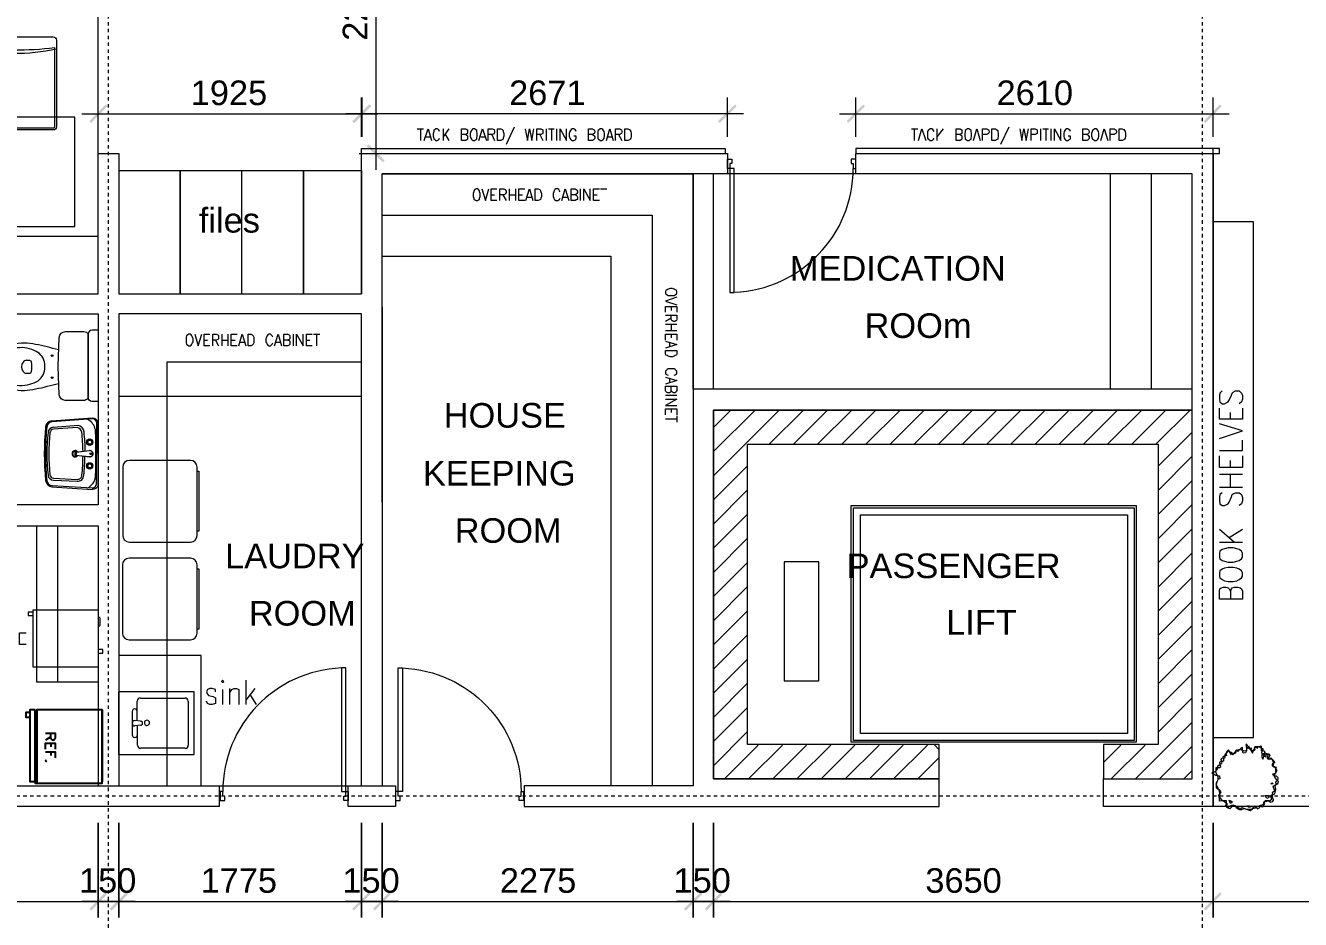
# Model space of a CAD drawing. Header units: feet. Extents: x 24 to 2788, y 15 to 613.
# Drawn here: x 268 to 361.3, y 223.9 to 289.3 of the extents above; entities that cross this region are included whole.
import ezdxf

# ---------------------------------------------------------------- set-up
doc = ezdxf.new("R2010")
doc.units = ezdxf.units.FT
doc.header["$MEASUREMENT"] = 0
doc.linetypes.add('DASHED', pattern=[0.5, 0.25, -0.25])
doc.layers.get('0').update_dxf_attribs({"color": 255, "lineweight": 0})
for name, color, linetype, lineweight in [('Dimmension', 250, 'Continuous', 0), ('Furnatures', 30, 'Continuous', 15), ('Kitchen', 2, 'Continuous', 13), ('Pluming', 4, 'Continuous', 13), ('Text', 251, 'Continuous', 9)]:
    doc.layers.add(name, color=color, linetype=linetype, lineweight=lineweight)
doc.layers.add('Doors', color=7, linetype='Continuous')
doc.layers.add('Grid', color=1, linetype='Continuous')
doc.styles.add('PDF Arial', font='arial.ttf')

# ---------------------------------------------------------------- blocks, each defined once
blk = doc.blocks.new('Sink2')
at = {"layer": 'Pluming', "lineweight": 0}
for p in [(-0.1155, 0.0126), (-0.1073, 0.0114)]:
    blk.add_line(p, (-0.0108, 0.0232), dxfattribs=at)
for points in [[(-0.2854, 0.2407, 0.365096), (-0.3305, 0.1971, 0.052155), (-0.3305, -0.1971, 0.365096), (-0.2842, -0.2408), (0.0121, -0.2619)], [(-0.2862, 0.2406), (0.0101, 0.2618, -0.341566), (0.0496, 0.2338), (0.0514, -0.2338, -0.341566), (0.0122, -0.262)], [(-0.0404, 0.0194, 0.02594), (-0.0497, 0.1598, 0.360395), (-0.0937, 0.2059), (-0.2741, 0.1932)], [(-0.0573, 0.0176, 0.026299), (-0.0665, 0.1582, 0.347226), (-0.0995, 0.1916), (-0.2731, 0.1789)], [(-0.0212, -0.2486, 0.199624), (0.029, -0.1881, 0.069548), (0.0347, -0.1646, 0.016602), (0.0346, 0.1648, 0.069547), (0.0297, 0.1883, 0.20798), (-0.0255, 0.252)], [(-0.2731, 0.1789, 0.368413), (-0.299, 0.1543, 0.051242), (-0.299, -0.1543, 0.368413), (-0.2731, -0.1789), (-0.0996, -0.1873, 0.421928), (-0.0657, -0.1565, 0.026108), (-0.0574, -0.0171)], [(-0.2738, -0.1932), (-0.1003, -0.2017, 0.417475), (-0.0514, -0.1576, 0.026012), (-0.043, -0.0172, 0.026012)]]:
    blk.add_lwpolyline(points, format="xyb", dxfattribs=at)
for points in [[(-0.284, 0.2333, 0.365095), (-0.3215, 0.1975, 0.054991), (-0.3215, -0.1975, 0.365095), (-0.2836, -0.2334), (0.0085, -0.2503, 0.40661), (0.0423, -0.2193), (0.0445, 0.2239, 0.40661), (0.0104, 0.2546)], [(-0.0111, -0.0231, 1.120265), (-0.0111, 0.0231, -1.115416)]]:
    blk.add_lwpolyline(points, format="xyb", close=True, dxfattribs=at)
blk.add_lwpolyline([(-0.1155, -0.0126), (-0.1073, -0.0114), (-0.0111, -0.0231)], close=True, dxfattribs=at)
for centre, radius in [((-0.0085, 0.0847), 0.0233), ((-0.0085, 0.0847), 0.0191), ((-0.0085, 0.0847), 0.0148), ((0, 0), 0.00635), ((-0.0085, -0.0889), 0.0233), ((-0.0085, -0.0889), 0.0191), ((-0.0085, -0.0889), 0.0148)]:
    blk.add_circle(centre, radius, dxfattribs=at)
for centre, radius, start, end in [((-0.2717, 0.1514), 0.0419, 93.09263, 173.99046), ((1.2023, 0), 1.5236, 174.13325, 185.86675), ((-0.0085, 0.1101), 0.0106, 225.85705, 314.14295), ((-0.1143, 0), 0.0233, 40.80887, 319.19113), ((-0.1143, 0), 0.0191, 51.39964, 308.584), ((-0.0339, 0), 0.0826, 171.19982, 188.80018), ((-0.0127, 0), 0.0953, 173.10068, 186.89932), ((-0.0296, 0.0847), 0.0106, 315.86219, 44.14308), ((-0.0085, 0.0593), 0.0106, 45.85705, 134.14295), ((0.0169, 0.0847), 0.0106, 135.85705, 224.14295), ((-0.0296, -0.0889), 0.0106, 315.86219, 44.14308), ((-0.0085, -0.0635), 0.0106, 225.85705, 314.14295), ((0.0169, -0.0889), 0.0106, 135.85705, 224.14295), ((-0.2717, -0.1514), 0.0419, 186.00954, 266.90737), ((-0.0085, -0.1101), 0.0106, 45.85705, 134.14295)]:
    blk.add_arc(centre, radius, start, end, dxfattribs=at)
blk = doc.blocks.new('Door')
at = {"layer": 'Doors', "lineweight": 5}
for points in [[(-0.059, 0.08), (-0.021, 0.08), (-0.021, 1.152), (-0.059, 1.152)], [(-1.109, 0), (-1.071, 0), (-1.071, 0.038), (-1.088, 0.038), (-1.088, 0.08), (-1.109, 0.08)], [(0, 0), (-0.038, 0), (-0.038, 0.038), (-0.021, 0.038), (-0.021, 0.08), (0, 0.08)]]:
    blk.add_lwpolyline(points, close=True, dxfattribs=at)
blk.add_arc((-0.015, 0.079), 1.073, 92.3612, 179.9488, dxfattribs=at)
blk = doc.blocks.new('Chair4')
at = {"layer": 'Furnatures', "lineweight": 0}
for points in [[(0.6585, -0.3112), (0.0235, -0.3112, -0.408105), (0, -0.2879), (0, 0.2879, -0.414185), (0.0233, 0.3112), (0.6583, 0.3112, -0.414203), (0.6816, 0.2879), (0.6816, -0.2879, -0.414185), (0.6583, -0.3112)], [(0.6585, -0.2985), (0.0766, -0.2983, 0.059211), (0.0789, 0.2985), (0.6583, 0.2985, -0.414258), (0.6689, 0.2879), (0.6689, -0.2879, -0.414258), (0.6583, -0.2985)]]:
    blk.add_lwpolyline(points, format="xyb", dxfattribs=at)
blk.add_arc((-1.3258, 0.0037), 1.4466, 347.42989, 12.27222, dxfattribs=at)
blk = doc.blocks.new('Laundry Sink')
at = {"layer": 'Pluming', "lineweight": 0}
blk.add_line((0, 0), (0, 0.4572), dxfattribs=at)
blk.add_lwpolyline([(0.5504, 0), (0.5504, 0.4572), (0, 0.4572), (0, 0)], close=True, dxfattribs=at)
for points in [[(0.1345, 0.2451), (0.1345, 0.3129), (0.1345, 0.3891)], [(0.1578, 0.4124), (0.4838, 0.4124)], [(0.5071, 0.3895), (0.5071, 0.0677)], [(0.0974, 0.3133), (0.0974, 0.1439)], [(0.1588, 0.2426), (0.1164, 0.2469)], [(0.1588, 0.213), (0.1164, 0.2088)], [(0.1355, 0.0677), (0.1355, 0.1439), (0.1355, 0.2074)], [(0.4847, 0.0445), (0.1588, 0.0445)]]:
    blk.add_lwpolyline(points, dxfattribs=at)
blk.add_lwpolyline([(0.2244, 0.2307, 0.414185), (0.2053, 0.2498, 2.414537)], format="xyb", close=True, dxfattribs=at)
for centre, radius, start, end in [((0.1578, 0.3891), 0.0233, 90.01091, 179.99451), ((0.4838, 0.3891), 0.0233, 0.99422, 90.00005), ((0.1159, 0.3138), 0.0186, 358.50406, 181.49594), ((0.1164, 0.2278), 0.0191, 90.00002, 269.99998), ((0.1588, 0.2278), 0.0148, 269.99993, 90.00007), ((0.1164, 0.1439), 0.0191, 180.00002, 359.99998), ((0.1588, 0.0677), 0.0233, 180.00551, 269.99449), ((0.4838, 0.0677), 0.0233, 270.99968, 0.00551)]:
    blk.add_arc(centre, radius, start, end, dxfattribs=at)
blk = doc.blocks.new('Refregator')
at = {"layer": 'Kitchen', "lineweight": -3}
for points in [[(0.631, -0.588), (0.644, -0.588), (0.644, 0), (0, 0), (0.631, 0), (0, 0), (0, -0.572), (0.631, -0.572), (0.644, -0.572)], [(0.207, -0.495), (0.207, -0.411), (0.246, -0.411), (0.258, -0.415), (0.262, -0.419), (0.267, -0.423), (0.267, -0.432), (0.262, -0.44), (0.258, -0.445), (0.246, -0.449), (0.207, -0.449)], [(0.347, -0.495), (0.292, -0.495), (0.292, -0.411), (0.347, -0.411)], [(0.368, -0.495), (0.368, -0.411), (0.423, -0.411)], [(0.237, -0.449), (0.267, -0.495)], [(0.292, -0.449), (0.326, -0.449)], [(0.368, -0.449), (0.402, -0.449)], [(0.017, -0.572), (0.017, -0.588)], [(0.025, -0.635), (0.025, -0.669), (0.064, -0.669), (0.064, -0.635)], [(0.61, -0.572), (0.61, -0.588)]]:
    blk.add_lwpolyline(points, dxfattribs=at)
for points in [[(0.449, -0.487), (0.445, -0.491), (0.449, -0.495), (0.453, -0.491)], [(0, -0.588), (0, -0.635), (0.631, -0.635), (0.631, -0.588)]]:
    blk.add_lwpolyline(points, close=True, dxfattribs=at)
blk = doc.blocks.new('Toilet 1')
at = {"layer": 'Pluming', "lineweight": 0}
for points in [[(0, 2.562), (0, -2.625), (-0.458, -2.625, -0.399659), (-0.72, -2.35, -0.191995), (-0.737, -2.394, -0.237145), (-1.08, -2.562), (-2.413, -2.562, -0.388688), (-2.837, -2.138), (-2.921, -0.064), (-2.837, 2.053, -0.401104), (-2.392, 2.477), (-1.038, 2.477, -0.3575), (-0.737, 2.287, -0.191995), (-0.72, 2.243, 0.191995)], [(0, 2.583), (-0.445, 2.582, 0.414213), (-0.72, 2.307)], [(-2.889, 1.138, 0.017331), (-4.573, 1.545, 0.011626), (-5.378, 1.643, 0.180908), (-7.111, 1.073, 0.440691), (-7.111, -1.27, 0.181696), (-5.391, -1.834, 0.034528), (-4.573, -1.715, 0.015093), (-2.87, -1.308)], [(-5.175, 1.264, 0.165153), (-6.67, 1.058, 0.571941), (-6.67, -1.186, 0.179597), (-5.17, -1.416, 0.068995), (-4.518, -1.185, 0.250971), (-3.897, -0.278, 0.054511), (-3.897, 0.113, 0.25088), (-4.523, 1.033, 0.068995), (-5.175, 1.264)], [(-5.228, 0.379, 0.236067), (-5.483, 0.252, 0.353499), (-5.482, -0.445, 0.236042), (-5.228, -0.572)], [(-5.228, 0.379), (-5.017, 0.379, -0.380629), (-4.869, 0.248)], [(-5.017, -0.572, 0.380629), (-4.87, -0.441, 0.058069), (-4.87, 0.25)]]:
    blk.add_lwpolyline(points, format="xyb", dxfattribs=at)
for points in [[(-0.72, 2.307), (-0.72, -2.265)], [(-0.72, -2.35), (-0.72, 2.265)], [(0, 2.328), (0, -2.328)], [(-5.228, -0.572), (-5.017, -0.572)]]:
    blk.add_lwpolyline(points, dxfattribs=at)
for centre in [(-3.366, 0.719), (-3.366, -0.889)]:
    blk.add_circle(centre, 0.0635, dxfattribs=at)

msp = doc.modelspace()

# ---------------------------------------------------------------- hatches: boundary and pattern name
at = {"lineweight": 0}
h = msp.add_hatch(dxfattribs=at)
h.set_pattern_fill('ANSI31', color=255, scale=10)
h.set_pattern_definition([(45, (-18.0916, 24.2021), (-0.8838835, 0.8838835), [])])
h.paths.add_polyline_path([(353.336, 234.118), (346.859, 234.118), (346.859, 236.616), (350.838, 236.616), (350.838, 258.631), (320.822, 258.631), (320.822, 236.616), (334.835, 236.616), (334.835, 234.118), (318.324, 234.118), (318.324, 261.128), (353.294, 261.128), (353.336, 261.044)])

# ---------------------------------------------------------------- linework, layer by layer
at = {"color": 255, "lineweight": 0, "transparency": 33554559}
for p, q in [((359.263, 235.43), (359.306, 235.303)), ((356.935, 231.874), (356.808, 231.874))]:
    msp.add_line(p, q, dxfattribs=at)
for points in [[(273.321, 273.829), (233.356, 273.829), (233.356, 269.638), (233.356, 232.128), (233.356, 269.638), (273.321, 269.638), (273.321, 363.158), (233.356, 363.158), (233.356, 393.64), (233.356, 358.967), (273.321, 358.967)], [(354.86, 337.63), (354.86, 393.64), (434.833, 393.64), (434.833, 232.128), (346.859, 232.128), (346.859, 234.16)], [(273.321, 279.883), (274.845, 279.883), (274.845, 269.638), (292.584, 269.638), (292.584, 279.883), (292.584, 280.264), (319.171, 280.264), (319.171, 279.883)], [(292.415, 279.883), (319.34, 279.883), (319.34, 278.402)], [(328.739, 278.402), (328.739, 279.883)], [(354.86, 279.883), (354.86, 232.128), (354.86, 280.264)], [(274.845, 278.656), (292.584, 278.656), (292.584, 269.638)], [(283.821, 278.656), (283.821, 269.638)], [(294.108, 254.397), (294.108, 278.402), (316.843, 278.402), (316.843, 233.652), (304.481, 233.652), (304.481, 232.128), (334.835, 232.128), (334.835, 234.16), (318.324, 234.16), (318.324, 261.128), (353.336, 261.128)], [(353.336, 234.16), (353.336, 278.402), (294.108, 278.402)], [(353.336, 262.653), (316.843, 262.653), (316.843, 278.402)], [(318.324, 262.653), (318.324, 278.402)], [(347.325, 278.402), (347.325, 262.653)], [(294.108, 272.39), (310.831, 272.39), (310.831, 233.652)], [(294.108, 268.664), (294.108, 233.652), (295.082, 233.652), (295.082, 232.128), (291.61, 232.128), (291.61, 233.652), (292.584, 233.652), (292.584, 268.156), (274.845, 268.156), (274.845, 233.652), (280.857, 233.652), (280.857, 243.178), (274.845, 243.178)], [(258.588, 268.156), (273.321, 268.156), (273.321, 254.185), (264.177, 254.185)], [(274.845, 262.145), (292.584, 262.145)], [(353.294, 261.128), (353.336, 261.086)], [(263.584, 252.661), (273.321, 252.661), (273.321, 233.652)], [(334.454, 236.658), (334.835, 236.277)], [(355.58, 232.552), (355.665, 232.509), (355.876, 232.34), (355.834, 232.086), (355.919, 232.044), (356.173, 232.213), (356.3, 232.255), (356.469, 232.213), (356.554, 232.044), (356.765, 231.917), (356.892, 231.959), (356.977, 232.044), (357.231, 231.959), (357.57, 231.832), (357.739, 231.959), (357.909, 232.171), (358.12, 231.959), (358.29, 232.044), (358.29, 232.171), (358.417, 232.255), (358.586, 232.298), (358.586, 232.467), (358.882, 232.552), (359.094, 232.594), (359.179, 232.721), (359.094, 232.848), (359.136, 232.975), (359.39, 233.06), (359.433, 233.271), (359.306, 233.441), (359.263, 233.61), (359.475, 233.737), (359.602, 233.822), (359.644, 233.949), (359.475, 234.118), (359.348, 234.33), (359.348, 234.457), (359.56, 234.753), (359.433, 234.965), (359.306, 235.007), (359.263, 235.049), (359.306, 235.303), (359.263, 235.43), (359.179, 235.558), (359.136, 235.6), (358.882, 235.6), (358.84, 235.642), (358.882, 235.896), (358.925, 235.939), (358.713, 235.939), (358.713, 235.727), (358.628, 235.812), (358.417, 236.023), (358.459, 236.193), (358.544, 236.32), (358.205, 236.489), (357.909, 236.489), (357.866, 236.404), (357.909, 236.277), (357.866, 236.235), (357.739, 236.193), (357.655, 236.193), (357.697, 236.362), (357.443, 236.362), (357.401, 236.574), (357.274, 236.701), (357.316, 236.193), (357.231, 236.066), (357.062, 236.023), (357.019, 236.193), (357.019, 236.447), (356.892, 236.362), (356.681, 236.15), (356.511, 236.193), (356.511, 236.023), (356.384, 235.981), (356.257, 236.023), (356.215, 235.896), (356.003, 236.277), (355.876, 236.15), (355.792, 235.981), (355.919, 236.108), (355.961, 236.193), (356.173, 236.108), (356.342, 235.896), (356.384, 236.023), (356.596, 236.277), (356.681, 236.277), (356.85, 236.32), (357.104, 236.193), (357.274, 236.235), (357.443, 236.574), (357.528, 236.362), (357.655, 236.193), (357.739, 236.023), (357.824, 236.235), (357.993, 236.489), (358.12, 236.404), (358.163, 236.489), (358.374, 236.574), (358.374, 236.235), (358.586, 236.193), (358.671, 236.066), (358.417, 235.896), (358.417, 235.727), (358.501, 235.6), (358.671, 236.023), (358.967, 235.981), (359.009, 235.854), (358.882, 235.642), (358.967, 235.558), (359.094, 235.685), (359.179, 235.6), (359.306, 235.473), (359.348, 235.346), (359.179, 235.219), (359.179, 235.092), (359.475, 235.007), (359.433, 234.838), (359.433, 234.541), (359.221, 234.499), (359.263, 234.457), (359.39, 234.372), (359.475, 234.372), (359.602, 234.245), (359.602, 234.16), (359.517, 233.991), (359.433, 233.906), (359.475, 233.779), (359.39, 233.652), (359.433, 233.398), (359.433, 233.314), (359.263, 233.187), (359.179, 233.144), (359.221, 233.017), (359.179, 232.848), (359.263, 232.636), (359.263, 232.594), (359.179, 232.467), (359.052, 232.425), (358.925, 232.552), (358.671, 232.552), (358.586, 232.425), (358.628, 232.34), (358.459, 232.086), (358.332, 232.213), (358.247, 232.171), (358.036, 232.086), (357.951, 232.001), (357.57, 231.917), (357.316, 231.917), (357.104, 231.959), (356.977, 231.917), (356.935, 231.874), (356.808, 231.874), (356.765, 232.001), (356.342, 232.213), (356.088, 231.959), (356.003, 232.001), (355.876, 232.171), (355.792, 232.213), (355.834, 232.382), (355.834, 232.552), (355.453, 232.552), (355.326, 232.509), (355.326, 232.721), (355.284, 232.933), (355.326, 233.017), (355.453, 233.144), (355.368, 233.314), (355.326, 233.356), (355.199, 233.398), (355.114, 233.525), (355.114, 233.737), (355.157, 233.991)], [(318.324, 234.203), (318.409, 234.16)], [(355.241, 234.118), (355.157, 233.991), (355.114, 233.864), (355.072, 233.779), (355.284, 233.356), (355.326, 233.102), (355.326, 232.806), (355.538, 232.552)], [(356.046, 232.594), (356.173, 232.552), (356.257, 232.467), (356.215, 232.382), (356.173, 232.382), (356.13, 232.34), (356.046, 232.594)]]:
    msp.add_lwpolyline(points, dxfattribs=at)
for points in [[(328.739, 279.883), (355.326, 279.883), (355.326, 280.264), (328.739, 280.264)], [(279.333, 269.638), (279.333, 278.656)], [(288.35, 269.638), (288.35, 278.656)], [(357.824, 274.888), (354.86, 274.888), (354.86, 237.166), (357.824, 237.166)], [(328.4, 254.143), (349.23, 254.143), (349.23, 236.828), (328.4, 236.828)], [(328.57, 253.974), (349.103, 253.974), (349.103, 236.955), (328.57, 236.955)], [(329.078, 253.466), (348.595, 253.466), (348.595, 237.463), (329.078, 237.463)], [(323.489, 241.315), (326.03, 241.315), (326.03, 250.036), (323.489, 250.036)], [(355.453, 235.558), (355.495, 235.685), (355.622, 235.642), (355.749, 235.727), (355.749, 235.896), (355.792, 235.981), (355.834, 235.854), (355.665, 235.812), (355.58, 235.727), (355.622, 235.6), (355.622, 235.473), (355.58, 235.43), (355.411, 235.43), (355.326, 235.346), (355.411, 235.007), (355.326, 234.965), (355.072, 234.965), (355.072, 234.711), (354.903, 234.626), (354.776, 234.584), (355.072, 234.414), (355.326, 234.372), (355.368, 234.16), (355.241, 234.118), (355.241, 234.33), (355.157, 234.414), (355.03, 234.711), (355.157, 234.838), (355.199, 234.965), (355.199, 235.092), (355.241, 235.134), (355.495, 235.303), (355.538, 235.388)], [(359.094, 233.779), (359.179, 233.864), (359.263, 233.779)], [(357.443, 232.213), (357.612, 232.128), (357.612, 232.086), (357.443, 232.086), (357.401, 232.128)], [(358.967, 232.933), (358.925, 232.763), (358.798, 232.721), (358.671, 232.933)]]:
    msp.add_lwpolyline(points, close=True, dxfattribs=at)
at = {"color": 255, "lineweight": 0, "ltscale": 0.012701, "transparency": 33554559}
for points in [[(350.33, 278.402), (350.33, 262.653)], [(294.108, 275.396), (313.837, 275.396), (313.837, 233.652)], [(292.584, 264.642), (278.359, 264.642), (278.359, 233.652)]]:
    msp.add_lwpolyline(points, dxfattribs=at)
at = {"color": 255, "lineweight": 0}
msp.add_lwpolyline([(346.859, 236.658), (346.859, 234.16), (353.336, 234.16), (353.336, 261.128), (318.324, 261.128), (318.324, 234.16), (334.835, 234.16), (334.835, 236.658), (320.822, 236.658), (320.822, 258.631), (350.838, 258.631), (350.838, 236.658)], close=True, dxfattribs=at)
at = {"color": 255, "lineweight": 0, "ltscale": 2.806877, "transparency": 33554559}
msp.add_lwpolyline([(282.169, 233.652), (282.169, 232.128), (245.252, 232.128), (245.252, 233.652), (295.082, 233.652)], dxfattribs=at)
at = {"layer": 'Dimmension', "color": 250, "lineweight": 0}
for points in [[(293.642, 303.083), (293.642, 278.698)], [(292.584, 281.111), (292.584, 283.99)], [(292.626, 281.111), (292.626, 283.99)], [(272.136, 282.804), (293.77, 282.804)], [(320.526, 282.804), (291.441, 282.804)], [(327.554, 282.804), (356.046, 282.804)], [(233.652, 225.185), (274.549, 225.185)], [(276.031, 225.185), (274.845, 225.185), (273.321, 225.185), (272.136, 225.185)], [(273.66, 225.185), (293.77, 225.185)], [(295.294, 225.185), (294.108, 225.185), (292.584, 225.185), (291.399, 225.185)], [(292.88, 225.185), (318.028, 225.185)], [(319.552, 225.185), (318.324, 225.185), (316.843, 225.185), (315.657, 225.185)], [(317.139, 225.185), (356.046, 225.185)], [(353.633, 225.185), (436.061, 225.185)]]:
    msp.add_lwpolyline(points, dxfattribs=at)
at = {"layer": 'Dimmension', "color": 255, "lineweight": 0, "transparency": 33554559}
for points in [[(319.34, 281.111), (319.34, 283.99)], [(328.739, 281.111), (328.739, 283.99)], [(354.86, 281.111), (354.86, 283.99)]]:
    msp.add_lwpolyline(points, dxfattribs=at)
at = {"layer": 'Dimmension', "color": 250, "lineweight": 0}
for points in [[(273.321, 224), (273.321, 230.943)], [(274.845, 224), (274.845, 230.943)], [(292.584, 224), (292.584, 230.943)], [(294.108, 224), (294.108, 230.943)], [(316.843, 224), (316.843, 230.943)], [(318.324, 224), (318.324, 230.943)]]:
    msp.add_lwpolyline(points, close=True, dxfattribs=at)
at = {"layer": 'Dimmension', "color": 250, "lineweight": 0, "transparency": 33554559}
msp.add_lwpolyline([(354.86, 224), (354.86, 230.943)], close=True, dxfattribs=at)
for points in [[(273.872, 283.482), (272.813, 282.127), (272.686, 282.254)], [(273.999, 283.355), (273.872, 283.482), (272.813, 282.127)], [(291.907, 282.254), (292.034, 282.127), (293.134, 283.482)], [(293.177, 283.482), (292.076, 282.127), (291.949, 282.254)], [(292.034, 282.127), (293.134, 283.482), (293.261, 283.355)], [(293.304, 283.355), (293.177, 283.482), (292.076, 282.127)], [(318.663, 282.254), (318.79, 282.127), (319.891, 283.482)], [(318.79, 282.127), (319.891, 283.482), (320.018, 283.355)], [(329.289, 283.482), (328.189, 282.127), (328.062, 282.254)], [(329.416, 283.355), (329.289, 283.482), (328.189, 282.127)], [(354.183, 282.254), (354.31, 282.127), (355.368, 283.482)], [(354.31, 282.127), (355.368, 283.482), (355.495, 283.355)], [(293.092, 280.561), (292.965, 280.434), (294.278, 279.375)], [(292.965, 280.434), (294.278, 279.375), (294.151, 279.248)], [(272.686, 224.635), (272.813, 224.508), (273.872, 225.863)], [(272.686, 224.635), (272.813, 224.508), (273.872, 225.863)], [(272.813, 224.508), (273.872, 225.863), (273.999, 225.736)], [(272.813, 224.508), (273.872, 225.863), (273.999, 225.736)], [(275.396, 225.863), (274.295, 224.508), (274.168, 224.635)], [(275.396, 225.863), (274.295, 224.508), (274.168, 224.635)], [(275.523, 225.736), (275.396, 225.863), (274.295, 224.508)], [(275.523, 225.736), (275.396, 225.863), (274.295, 224.508)], [(291.907, 224.635), (292.034, 224.508), (293.134, 225.863)], [(291.907, 224.635), (292.034, 224.508), (293.134, 225.863)], [(292.034, 224.508), (293.134, 225.863), (293.261, 225.736)], [(292.034, 224.508), (293.134, 225.863), (293.261, 225.736)], [(294.616, 225.863), (293.558, 224.508), (293.431, 224.635)], [(294.616, 225.863), (293.558, 224.508), (293.431, 224.635)], [(294.743, 225.736), (294.616, 225.863), (293.558, 224.508)], [(294.743, 225.736), (294.616, 225.863), (293.558, 224.508)], [(316.165, 224.635), (316.292, 224.508), (317.393, 225.863)], [(316.165, 224.635), (316.292, 224.508), (317.393, 225.863)], [(316.292, 224.508), (317.393, 225.863), (317.52, 225.736)], [(316.292, 224.508), (317.393, 225.863), (317.52, 225.736)], [(318.875, 225.863), (317.816, 224.508), (317.689, 224.635)], [(318.875, 225.863), (317.816, 224.508), (317.689, 224.635)], [(319.002, 225.736), (318.875, 225.863), (317.816, 224.508)], [(319.002, 225.736), (318.875, 225.863), (317.816, 224.508)], [(354.183, 224.635), (354.31, 224.508), (355.368, 225.863)], [(355.368, 225.863), (354.31, 224.508), (354.183, 224.635)], [(354.31, 224.508), (355.368, 225.863), (355.495, 225.736)], [(355.495, 225.736), (355.368, 225.863), (354.31, 224.508)]]:
    msp.add_solid(points, dxfattribs=at)
at = {"layer": 'Furnatures', "lineweight": 9}
msp.add_lwpolyline([(271.628, 274.544), (271.628, 282.545), (254.609, 282.545), (254.609, 274.544)], close=True, dxfattribs=at)
at = {"layer": 'Grid', "linetype": 'DASHED', "lineweight": 0}
for points in [[(274.083, 118.761), (274.083, 537.879)], [(354.098, 118.761), (354.098, 537.879)], [(552.602, 232.89), (57.619, 232.89)]]:
    msp.add_lwpolyline(points, dxfattribs=at)
at = {"layer": 'Kitchen', "lineweight": 9}
for points in [[(268.834, 252.661), (273.321, 252.661), (273.321, 241.231), (268.834, 241.231)], [(273.321, 246.523), (273.321, 242.331), (268.58, 242.331), (268.58, 246.523)]]:
    msp.add_lwpolyline(points, close=True, dxfattribs=at)
at = {"layer": 'Kitchen', "lineweight": 9, "ltscale": 0.012701}
msp.add_lwpolyline([(270.358, 252.661), (270.358, 241.231)], dxfattribs=at)
at = {"layer": 'Kitchen', "lineweight": 9}
for points in [[(268.58, 246.353), (268.199, 246.353), (268.199, 246.099), (268.58, 246.099)], [(273.321, 246.057), (273.448, 245.93), (273.448, 245.379), (273.321, 245.252)], [(273.321, 243.347), (273.66, 243.347), (273.66, 243.601), (273.321, 243.601)]]:
    msp.add_lwpolyline(points, dxfattribs=at)
at = {"layer": 'Pluming', "lineweight": 0}
for points in [[(280.095, 257.445), (275.607, 257.445, 0.414213), (275.12, 256.958), (275.12, 251.963, 0.414213), (275.607, 251.476), (280.095, 251.476)], [(280.074, 251.476, 0.414185), (280.561, 251.963), (280.561, 256.958, 0.414213), (280.074, 257.445)], [(280.095, 250.29), (275.586, 250.29, 0.414213), (275.099, 249.804), (275.099, 244.787)], [(275.586, 244.321), (280.074, 244.321, 0.414185), (280.561, 244.808), (280.561, 249.804, 0.414213), (280.074, 250.29)]]:
    msp.add_lwpolyline(points, format="xyb", dxfattribs=at)
for points in [[(280.688, 252.259), (280.561, 252.259), (280.561, 256.662), (280.688, 256.662)], [(280.688, 245.104), (280.561, 245.104), (280.561, 249.507), (280.688, 249.507)]]:
    msp.add_lwpolyline(points, close=True, dxfattribs=at)
msp.add_arc((275.586, 244.808), 0.487, 180.00003, 269.99997, dxfattribs=at)
at = {"layer": 'Text', "lineweight": 0}
for points in [[(296.648, 281.704), (297.114, 281.704)], [(296.902, 281.704), (296.902, 280.857)], [(297.156, 280.857), (297.453, 281.704), (297.707, 280.857)], [(298.299, 281.492), (298.257, 281.577), (298.215, 281.661), (298.13, 281.704), (298.003, 281.704), (297.961, 281.661), (297.876, 281.577), (297.876, 281.492), (297.834, 281.365), (297.834, 281.153), (297.876, 281.026), (297.876, 280.942), (297.961, 280.899), (298.003, 280.857), (298.13, 280.857), (298.215, 280.899), (298.257, 280.942), (298.299, 281.026)], [(298.553, 281.704), (298.553, 280.857)], [(298.977, 281.704), (298.553, 281.111)], [(300.205, 281.28), (300.289, 281.238), (300.332, 281.196), (300.332, 281.111), (300.332, 280.984), (300.332, 280.942), (300.289, 280.899), (300.205, 280.857), (299.908, 280.857), (299.908, 281.704), (300.205, 281.704), (300.289, 281.661), (300.332, 281.619), (300.332, 281.534), (300.332, 281.45), (300.332, 281.365), (300.289, 281.323), (300.205, 281.28), (299.908, 281.28)], [(301.178, 280.857), (301.432, 281.704), (301.729, 280.857)], [(301.856, 280.857), (301.856, 281.704), (302.152, 281.704), (302.279, 281.661), (302.279, 281.619), (302.321, 281.534), (302.321, 281.45), (302.279, 281.365), (302.279, 281.323), (302.152, 281.28), (301.856, 281.28)], [(303.761, 281.831), (303.168, 280.561)], [(304.565, 281.704), (304.735, 280.857), (304.862, 281.704), (305.031, 280.857), (305.2, 281.704)], [(305.412, 280.857), (305.412, 281.704), (305.708, 281.704), (305.793, 281.661), (305.835, 281.619), (305.835, 281.534), (305.835, 281.45), (305.835, 281.365), (305.793, 281.323), (305.708, 281.28), (305.412, 281.28)], [(306.089, 281.704), (306.089, 280.857)], [(306.259, 281.704), (306.682, 281.704)], [(306.47, 281.704), (306.47, 280.857)], [(306.851, 281.704), (306.851, 280.857)], [(307.105, 280.857), (307.105, 281.704), (307.571, 280.857), (307.571, 281.704)], [(308.291, 281.492), (308.248, 281.577), (308.206, 281.661), (308.121, 281.704), (307.994, 281.704), (307.91, 281.661), (307.867, 281.577), (307.825, 281.492), (307.783, 281.365), (307.783, 281.153), (307.825, 281.026), (307.867, 280.942), (307.91, 280.899), (307.994, 280.857), (308.121, 280.857), (308.206, 280.899), (308.248, 280.942), (308.291, 281.026), (308.291, 281.153), (308.121, 281.153)], [(309.476, 281.28), (309.561, 281.238), (309.603, 281.196), (309.646, 281.111), (309.646, 280.984), (309.603, 280.942), (309.561, 280.899), (309.476, 280.857), (309.18, 280.857), (309.18, 281.704), (309.476, 281.704), (309.561, 281.661), (309.603, 281.619), (309.646, 281.534), (309.646, 281.45), (309.603, 281.365), (309.561, 281.323), (309.476, 281.28), (309.18, 281.28)], [(310.492, 280.857), (310.746, 281.704), (311, 280.857)], [(311.17, 280.857), (311.17, 281.704), (311.466, 281.704), (311.551, 281.661), (311.593, 281.619), (311.635, 281.534), (311.635, 281.45), (311.593, 281.365), (311.551, 281.323), (311.466, 281.28), (311.17, 281.28)], [(332.803, 281.704), (333.269, 281.704)], [(333.015, 281.704), (333.015, 280.857)], [(333.311, 280.857), (333.565, 281.704), (333.862, 280.857)], [(334.454, 281.492), (334.412, 281.577), (334.37, 281.661), (334.285, 281.704), (334.158, 281.704), (334.116, 281.661), (334.031, 281.577), (333.989, 281.492), (333.989, 281.365), (333.989, 281.153), (333.989, 281.026), (334.031, 280.942), (334.116, 280.899), (334.158, 280.857), (334.285, 280.857), (334.37, 280.899), (334.412, 280.942), (334.454, 281.026)], [(334.666, 281.704), (334.666, 280.857)], [(335.132, 281.704), (334.666, 281.111)], [(336.36, 281.28), (336.444, 281.238), (336.487, 281.196), (336.487, 281.111), (336.487, 280.984), (336.487, 280.942), (336.444, 280.899), (336.36, 280.857), (336.063, 280.857), (336.063, 281.704), (336.36, 281.704), (336.444, 281.661), (336.487, 281.619), (336.487, 281.534), (336.487, 281.45), (336.487, 281.365), (336.444, 281.323), (336.36, 281.28), (336.063, 281.28)], [(337.333, 280.857), (337.587, 281.704), (337.841, 280.857)], [(338.011, 280.857), (338.011, 281.704), (338.307, 281.704), (338.392, 281.661), (338.434, 281.619), (338.476, 281.534), (338.476, 281.45), (338.434, 281.365), (338.392, 281.323), (338.307, 281.28), (338.011, 281.28)], [(339.916, 281.831), (339.323, 280.561)], [(340.72, 281.704), (340.889, 280.857), (341.016, 281.704), (341.186, 280.857), (341.355, 281.704)], [(341.567, 280.857), (341.567, 281.704), (341.863, 281.704), (341.948, 281.661), (341.99, 281.619), (341.99, 281.534), (341.99, 281.45), (341.99, 281.365), (341.948, 281.323), (341.863, 281.28), (341.567, 281.28)], [(342.244, 281.704), (342.244, 280.857)], [(342.414, 281.704), (342.837, 281.704)], [(342.625, 281.704), (342.625, 280.857)], [(343.006, 281.704), (343.006, 280.857)], [(343.26, 280.857), (343.26, 281.704), (343.726, 280.857), (343.726, 281.704)], [(344.446, 281.492), (344.403, 281.577), (344.319, 281.661), (344.276, 281.704), (344.149, 281.704), (344.065, 281.661), (344.022, 281.577), (343.98, 281.492), (343.938, 281.365), (343.938, 281.153), (343.98, 281.026), (344.022, 280.942), (344.065, 280.899), (344.149, 280.857), (344.276, 280.857), (344.319, 280.899), (344.403, 280.942), (344.446, 281.026), (344.446, 281.153), (344.276, 281.153)], [(345.631, 281.28), (345.716, 281.238), (345.758, 281.196), (345.8, 281.111), (345.8, 280.984), (345.758, 280.942), (345.716, 280.899), (345.631, 280.857), (345.335, 280.857), (345.335, 281.704), (345.631, 281.704), (345.716, 281.661), (345.758, 281.619), (345.8, 281.534), (345.8, 281.45), (345.758, 281.365), (345.716, 281.323), (345.631, 281.28), (345.335, 281.28)], [(346.647, 280.857), (346.901, 281.704), (347.155, 280.857)], [(347.325, 280.857), (347.325, 281.704), (347.621, 281.704), (347.706, 281.661), (347.748, 281.619), (347.79, 281.534), (347.79, 281.45), (347.748, 281.365), (347.706, 281.323), (347.621, 281.28), (347.325, 281.28)], [(297.283, 281.111), (297.58, 281.111)], [(298.68, 281.323), (298.977, 280.857)], [(301.305, 281.111), (301.602, 281.111)], [(302.11, 281.28), (302.321, 280.857)], [(305.624, 281.28), (305.835, 280.857)], [(310.577, 281.111), (310.916, 281.111)], [(311.381, 281.28), (311.635, 280.857)], [(301.39, 277.301), (301.644, 276.454), (301.898, 277.301)], [(302.491, 276.454), (302.067, 276.454), (302.067, 277.301), (302.491, 277.301)], [(302.702, 276.454), (302.702, 277.301), (302.999, 277.301), (303.083, 277.258), (303.126, 277.216), (303.168, 277.131), (303.168, 277.047), (303.126, 276.962), (303.083, 276.92), (302.999, 276.877), (302.702, 276.877)], [(303.38, 277.301), (303.38, 276.454)], [(303.845, 277.301), (303.845, 276.454)], [(304.523, 276.454), (304.099, 276.454), (304.099, 277.301), (304.523, 277.301)], [(304.608, 276.454), (304.862, 277.301), (305.116, 276.454)], [(307.105, 277.089), (307.063, 277.174), (307.021, 277.258), (306.936, 277.301), (306.809, 277.301), (306.724, 277.258), (306.682, 277.174), (306.64, 277.089), (306.597, 276.962), (306.597, 276.75), (306.64, 276.623), (306.682, 276.539), (306.724, 276.496), (306.809, 276.454), (306.936, 276.454), (307.021, 276.496), (307.063, 276.539), (307.105, 276.623)], [(307.232, 276.454), (307.486, 277.301), (307.74, 276.454)], [(308.206, 276.877), (308.291, 276.835), (308.333, 276.793), (308.375, 276.708), (308.375, 276.581), (308.333, 276.496), (308.291, 276.496), (308.206, 276.454), (307.91, 276.454), (307.91, 277.301), (308.206, 277.301), (308.291, 277.258), (308.333, 277.216), (308.375, 277.131), (308.375, 277.047), (308.333, 276.962), (308.291, 276.92), (308.206, 276.877), (307.91, 276.877)], [(308.587, 277.301), (308.587, 276.454)], [(308.841, 276.454), (308.841, 277.301), (309.307, 276.454), (309.307, 277.301)], [(309.984, 276.454), (309.561, 276.454), (309.561, 277.301), (309.984, 277.301)], [(310.069, 277.301), (310.535, 277.301)], [(302.067, 276.877), (302.321, 276.877)], [(302.914, 276.877), (303.168, 276.454)], [(303.38, 276.877), (303.845, 276.877)], [(304.099, 276.877), (304.354, 276.877)], [(304.692, 276.708), (305.031, 276.708)], [(307.317, 276.708), (307.656, 276.708)], [(309.561, 276.877), (309.815, 276.877)], [(315.657, 269.384), (314.81, 269.088), (315.657, 268.834)], [(314.81, 268.283), (314.81, 268.707), (315.657, 268.707), (315.657, 268.283)], [(315.234, 268.707), (315.234, 268.41)], [(314.81, 268.072), (315.657, 268.072), (315.657, 267.775), (315.615, 267.691), (315.573, 267.648), (315.488, 267.606), (315.403, 267.606), (315.319, 267.648), (315.276, 267.691), (315.234, 267.775), (315.234, 268.072)], [(315.234, 267.86), (314.81, 267.606)], [(315.657, 267.394), (314.81, 267.394)], [(315.657, 266.928), (314.81, 266.928)], [(315.234, 267.394), (315.234, 266.928)], [(280.391, 266.674), (280.645, 265.828), (280.899, 266.674)], [(281.492, 265.828), (281.069, 265.828), (281.069, 266.674), (281.492, 266.674)], [(281.069, 266.251), (281.323, 266.251)], [(281.704, 265.828), (281.704, 266.674), (281.958, 266.674), (282.085, 266.632), (282.127, 266.59), (282.127, 266.505), (282.127, 266.42), (282.127, 266.336), (282.085, 266.293), (281.958, 266.251), (281.704, 266.251)], [(281.915, 266.251), (282.127, 265.828)], [(282.381, 266.674), (282.381, 265.828)], [(282.381, 266.251), (282.804, 266.251)], [(282.804, 266.674), (282.804, 265.828)], [(283.482, 265.828), (283.058, 265.828), (283.058, 266.674), (283.482, 266.674)], [(283.058, 266.251), (283.355, 266.251)], [(283.609, 265.828), (283.863, 266.674), (284.117, 265.828)], [(283.694, 266.082), (284.032, 266.082)], [(286.107, 266.463), (286.064, 266.547), (285.98, 266.632), (285.937, 266.674), (285.81, 266.674), (285.726, 266.632), (285.683, 266.547), (285.641, 266.463), (285.599, 266.336), (285.599, 266.124), (285.641, 266.039), (285.683, 265.955), (285.726, 265.87), (285.81, 265.828), (285.937, 265.828), (285.98, 265.87), (286.064, 265.955), (286.107, 266.039)], [(286.234, 265.828), (286.488, 266.674), (286.742, 265.828)], [(286.318, 266.082), (286.657, 266.082)], [(287.207, 266.251), (287.292, 266.209), (287.334, 266.166), (287.334, 266.082), (287.334, 265.997), (287.334, 265.912), (287.292, 265.87), (287.207, 265.828), (286.911, 265.828), (286.911, 266.674), (287.207, 266.674), (287.292, 266.632), (287.334, 266.59), (287.334, 266.505), (287.334, 266.42), (287.334, 266.336), (287.292, 266.293), (287.207, 266.251), (286.911, 266.251)], [(287.588, 266.674), (287.588, 265.828)], [(287.842, 265.828), (287.842, 266.674), (288.308, 265.828), (288.308, 266.674)], [(288.986, 265.828), (288.562, 265.828), (288.562, 266.674), (288.986, 266.674)], [(288.562, 266.251), (288.816, 266.251)], [(289.07, 266.674), (289.536, 266.674)], [(289.282, 266.674), (289.282, 265.828)], [(314.81, 266.251), (314.81, 266.674), (315.657, 266.674), (315.657, 266.251)], [(314.81, 266.166), (315.657, 265.912), (314.81, 265.658)], [(315.107, 266.082), (315.107, 265.743)], [(315.234, 266.674), (315.234, 266.42)], [(315.446, 263.669), (315.53, 263.711), (315.615, 263.753), (315.657, 263.838), (315.657, 263.965), (315.615, 264.007), (315.53, 264.092), (315.446, 264.134), (315.319, 264.134), (315.149, 264.134), (315.022, 264.134), (314.938, 264.092), (314.853, 264.007), (314.81, 263.965), (314.81, 263.838), (314.853, 263.753), (314.938, 263.711), (315.022, 263.669)], [(314.81, 263.542), (315.657, 263.288), (314.81, 263.034)], [(315.107, 263.457), (315.107, 263.118)], [(315.234, 262.568), (315.234, 262.483), (315.192, 262.441), (315.107, 262.399), (314.98, 262.399), (314.895, 262.441), (314.853, 262.483), (314.81, 262.568), (314.81, 262.864), (315.657, 262.864), (315.657, 262.568), (315.615, 262.483), (315.573, 262.441), (315.488, 262.399), (315.403, 262.399), (315.319, 262.441), (315.276, 262.483), (315.234, 262.568), (315.234, 262.864)], [(315.657, 262.187), (314.81, 262.187)], [(355.538, 262.526), (355.368, 262.356), (355.326, 262.187), (355.326, 261.933), (355.368, 261.721), (355.538, 261.594), (355.707, 261.594), (355.876, 261.679), (355.961, 261.721), (356.046, 261.848), (356.215, 262.229), (356.257, 262.356), (356.342, 262.441), (356.511, 262.526), (356.765, 262.526), (356.935, 262.356), (357.019, 262.187), (357.019, 261.933), (356.935, 261.721), (356.765, 261.594)], [(314.81, 261.933), (315.657, 261.933), (314.81, 261.467), (315.657, 261.467)], [(314.81, 260.79), (314.81, 261.213), (315.657, 261.213), (315.657, 260.79)], [(315.234, 261.213), (315.234, 260.959)], [(357.019, 261.255), (357.019, 260.451), (355.326, 260.451), (355.326, 261.255)], [(315.657, 260.451), (314.81, 260.451)], [(315.657, 260.705), (315.657, 260.239)], [(356.13, 260.451), (356.13, 260.959)], [(355.326, 259.054), (357.019, 259.604), (355.326, 260.112)], [(355.326, 258.165), (357.019, 258.165), (357.019, 258.927)], [(357.019, 257.784), (357.019, 256.937), (355.326, 256.937), (355.326, 257.784)], [(356.13, 256.937), (356.13, 257.445)], [(355.326, 256.429), (357.019, 256.429)], [(356.13, 255.498), (356.13, 256.429)], [(355.326, 255.498), (357.019, 255.498)], [(355.538, 255.074), (355.368, 254.947), (355.326, 254.736), (355.326, 254.482), (355.368, 254.27), (355.538, 254.143), (355.707, 254.143), (355.876, 254.228), (355.961, 254.27), (356.046, 254.397), (356.215, 254.778), (356.257, 254.947), (356.342, 254.99), (356.511, 255.074), (356.765, 255.074), (356.935, 254.947), (357.019, 254.736), (357.019, 254.482), (356.935, 254.27), (356.765, 254.143)], [(355.326, 252.407), (356.427, 251.476)], [(356.046, 251.815), (357.019, 252.407)], [(355.326, 251.476), (357.019, 251.476)], [(356.13, 247.877), (356.215, 248.047), (356.257, 248.131), (356.427, 248.174), (356.681, 248.174), (356.85, 248.131), (356.935, 248.047), (357.019, 247.877), (357.019, 247.285), (355.326, 247.285), (355.326, 247.877), (355.368, 248.047), (355.453, 248.131), (355.622, 248.174), (355.792, 248.174), (355.961, 248.131), (356.046, 248.047), (356.13, 247.877), (356.13, 247.285)], [(268.072, 243.982), (267.564, 243.982), (267.564, 244.829), (268.072, 244.829)], [(281.915, 240.511), (281.915, 240.68), (281.661, 240.765), (281.492, 240.765), (281.323, 240.68), (281.238, 240.511), (281.323, 240.341), (281.407, 240.257), (281.746, 240.172), (281.915, 240.087), (281.915, 239.918), (281.915, 239.833), (281.915, 239.664), (281.661, 239.579), (281.492, 239.579), (281.323, 239.664), (281.238, 239.833)], [(282.423, 240.68), (282.423, 239.579)], [(282.931, 240.765), (282.931, 239.579)], [(282.931, 240.426), (283.101, 240.68), (283.27, 240.765), (283.44, 240.765), (283.609, 240.68), (283.609, 240.426), (283.609, 239.579)], [(284.117, 241.358), (284.117, 239.579)], [(284.794, 240.765), (284.117, 239.918)], [(284.456, 240.257), (284.879, 239.579)]]:
    msp.add_lwpolyline(points, dxfattribs=at)
for points in [[(300.755, 281.704), (300.67, 281.661), (300.628, 281.577), (300.586, 281.492), (300.543, 281.365), (300.543, 281.153), (300.586, 281.026), (300.628, 280.942), (300.67, 280.899), (300.755, 280.857), (300.882, 280.857), (300.924, 280.899), (301.009, 280.942), (301.009, 281.026), (301.051, 281.153), (301.051, 281.365), (301.009, 281.492), (301.009, 281.577), (300.924, 281.661), (300.882, 281.704)], [(302.533, 280.857), (302.533, 281.704), (302.787, 281.704), (302.872, 281.661), (302.956, 281.577), (302.956, 281.492), (302.999, 281.365), (302.999, 281.153), (302.956, 281.026), (302.956, 280.942), (302.872, 280.899), (302.787, 280.857)], [(310.027, 281.704), (309.984, 281.661), (309.9, 281.577), (309.857, 281.492), (309.857, 281.365), (309.857, 281.153), (309.857, 281.026), (309.9, 280.942), (309.984, 280.899), (310.027, 280.857), (310.154, 280.857), (310.238, 280.899), (310.281, 280.942), (310.323, 281.026), (310.365, 281.153), (310.365, 281.365), (310.323, 281.492), (310.281, 281.577), (310.238, 281.661), (310.154, 281.704)], [(311.847, 280.857), (311.847, 281.704), (312.059, 281.704), (312.186, 281.661), (312.228, 281.577), (312.27, 281.492), (312.313, 281.365), (312.313, 281.153), (312.27, 281.026), (312.228, 280.942), (312.186, 280.899), (312.059, 280.857)], [(336.91, 281.704), (336.825, 281.661), (336.741, 281.577), (336.741, 281.492), (336.698, 281.365), (336.698, 281.153), (336.741, 281.026), (336.741, 280.942), (336.825, 280.899), (336.91, 280.857), (337.037, 280.857), (337.079, 280.899), (337.164, 280.942), (337.164, 281.026), (337.206, 281.153), (337.206, 281.365), (337.164, 281.492), (337.164, 281.577), (337.079, 281.661), (337.037, 281.704)], [(338.688, 280.857), (338.688, 281.704), (338.942, 281.704), (339.027, 281.661), (339.111, 281.577), (339.111, 281.492), (339.154, 281.365), (339.154, 281.153), (339.111, 281.026), (339.111, 280.942), (339.027, 280.899), (338.942, 280.857)], [(346.181, 281.704), (346.139, 281.661), (346.054, 281.577), (346.012, 281.492), (345.97, 281.365), (345.97, 281.153), (346.012, 281.026), (346.054, 280.942), (346.139, 280.899), (346.181, 280.857), (346.308, 280.857), (346.393, 280.899), (346.435, 280.942), (346.478, 281.026), (346.52, 281.153), (346.52, 281.365), (346.478, 281.492), (346.435, 281.577), (346.393, 281.661), (346.308, 281.704)], [(348.002, 280.857), (348.002, 281.704), (348.214, 281.704), (348.341, 281.661), (348.383, 281.577), (348.425, 281.492), (348.468, 281.365), (348.468, 281.153), (348.425, 281.026), (348.383, 280.942), (348.341, 280.899), (348.214, 280.857)], [(300.967, 277.301), (300.882, 277.258), (300.797, 277.174), (300.797, 277.089), (300.755, 276.962), (300.755, 276.75), (300.797, 276.623), (300.797, 276.539), (300.882, 276.496), (300.967, 276.454), (301.094, 276.454), (301.136, 276.496), (301.221, 276.539), (301.221, 276.623), (301.263, 276.75), (301.263, 276.962), (301.221, 277.089), (301.221, 277.174), (301.136, 277.258), (301.094, 277.301)], [(305.285, 276.454), (305.285, 277.301), (305.497, 277.301), (305.624, 277.258), (305.666, 277.174), (305.708, 277.089), (305.751, 276.962), (305.751, 276.75), (305.708, 276.623), (305.666, 276.539), (305.624, 276.496), (305.497, 276.454)], [(315.657, 269.807), (315.615, 269.892), (315.53, 269.934), (315.446, 269.977), (315.319, 270.019), (315.149, 270.019), (315.022, 269.977), (314.938, 269.934), (314.853, 269.892), (314.81, 269.807), (314.81, 269.68), (314.853, 269.638), (314.938, 269.553), (315.022, 269.511), (315.149, 269.511), (315.319, 269.511), (315.446, 269.511), (315.53, 269.553), (315.615, 269.638), (315.657, 269.68)], [(279.926, 266.674), (279.883, 266.632), (279.799, 266.547), (279.756, 266.463), (279.756, 266.336), (279.756, 266.124), (279.756, 266.039), (279.799, 265.955), (279.883, 265.87), (279.926, 265.828), (280.053, 265.828), (280.137, 265.87), (280.18, 265.955), (280.222, 266.039), (280.264, 266.124), (280.264, 266.336), (280.222, 266.463), (280.18, 266.547), (280.137, 266.632), (280.053, 266.674)], [(284.286, 265.828), (284.286, 266.674), (284.498, 266.674), (284.583, 266.632), (284.667, 266.547), (284.71, 266.463), (284.71, 266.336), (284.71, 266.124), (284.71, 266.039), (284.667, 265.955), (284.583, 265.87), (284.498, 265.828)], [(314.81, 265.489), (315.657, 265.489), (315.657, 265.235), (315.615, 265.15), (315.53, 265.108), (315.446, 265.066), (315.319, 265.023), (315.149, 265.023), (315.022, 265.066), (314.938, 265.108), (314.853, 265.15), (314.81, 265.235)], [(355.326, 250.375), (355.368, 250.248), (355.538, 250.121), (355.707, 250.079), (355.961, 249.994), (356.342, 249.994), (356.596, 250.079), (356.765, 250.121), (356.935, 250.248), (357.019, 250.375), (357.019, 250.671), (356.935, 250.798), (356.765, 250.925), (356.596, 250.968), (356.342, 251.052), (355.961, 251.052), (355.707, 250.968), (355.538, 250.925), (355.368, 250.798), (355.326, 250.671)], [(355.326, 248.978), (355.368, 248.851), (355.538, 248.724), (355.707, 248.639), (355.961, 248.597), (356.342, 248.597), (356.596, 248.639), (356.765, 248.724), (356.935, 248.851), (357.019, 248.978), (357.019, 249.232), (356.935, 249.359), (356.765, 249.486), (356.596, 249.571), (356.342, 249.613), (355.961, 249.613), (355.707, 249.571), (355.538, 249.486), (355.368, 249.359), (355.326, 249.232)], [(282.339, 241.273), (282.423, 241.188), (282.508, 241.273), (282.423, 241.358)]]:
    msp.add_lwpolyline(points, close=True, dxfattribs=at)

# ---------------------------------------------------------------- block references
at = {"lineweight": 9}
msp.add_blockref('Toilet 1', (273.321, 264.388), dxfattribs=at)
at = {"layer": 'Doors', "color": 255, "lineweight": 0, "transparency": 33554559, "xscale": 8.46391538607513, "yscale": 8.46391538607513, "zscale": 8.46391538607513, "rotation": 180}
msp.add_blockref('Door', (319.34, 279.483), dxfattribs=at)
at = {"layer": 'Doors', "color": 255, "lineweight": 0, "transparency": 33554559, "yscale": 8.430780783130743, "zscale": 8.430780783130743}
for p, xscale in [((291.61, 232.557), 8.430780783130743), ((295.082, 232.557), -8.430780783130743)]:
    msp.add_blockref('Door', p, dxfattribs=dict(at, xscale=xscale))
at = {"layer": 'Furnatures', "lineweight": 9, "xscale": 10, "yscale": 10, "zscale": 10, "rotation": 270}
msp.add_blockref('Chair4', (267.159, 288.43), dxfattribs=at)
at = {"layer": 'Kitchen', "lineweight": 9, "xscale": 8.333333333333332, "yscale": 8.333333333333332, "zscale": 8.333333333333332, "rotation": 270}
msp.add_blockref('Refregator', (273.612, 239.206), dxfattribs=at)
at = {"layer": 'Pluming', "lineweight": 0, "xscale": 10, "yscale": 10, "zscale": 10}
for name, p in [('Sink2', (272.792, 257.932)), ('Laundry Sink', (274.845, 235.939))]:
    msp.add_blockref(name, p, dxfattribs=at)

# ---------------------------------------------------------------- texts
at = {"layer": 'Dimmension', "color": 250, "lineweight": 0, "insert": (293.038, 288.139), "char_height": 1.8, "attachment_point": 7, "rotation": 90, "style": 'PDF Arial'}
msp.add_mtext('2200', dxfattribs=at)
at = {"layer": 'Dimmension', "color": 250, "lineweight": 0, "char_height": 1.8, "attachment_point": 7, "style": 'PDF Arial'}
for s, insert in [('1925', (280.095, 283.409)), ('2671', (303.38, 283.409)), ('2610', (339.027, 283.409)), ('150', (271.924, 225.79)), ('1775', (280.815, 225.79)), ('150', (291.187, 225.79)), ('2275', (302.702, 225.79)), ('150', (315.403, 225.79)), ('3650', (333.819, 225.79))]:
    msp.add_mtext(s, dxfattribs=dict(at, insert=insert))
at = {"layer": 'Text', "lineweight": 0, "char_height": 1.8, "attachment_point": 7, "style": 'PDF Arial'}
for s, insert in [('files', (280.688, 274.084)), ('MEDICATION', (323.913, 270.57)), ('ROOm', (329.374, 266.379)), ('HOUSE', (298.596, 259.816)), ('KEEPING', (297.072, 255.583)), ('ROOM', (299.4, 251.392)), ('LAUDRY', (282.608, 249.529)), ('PASSENGER', (328.062, 248.809)), ('ROOM', (284.344, 245.338)), ('LIFT', (335.343, 244.702))]:
    msp.add_mtext(s, dxfattribs=dict(at, insert=insert))

doc.saveas('drawing.dxf')
